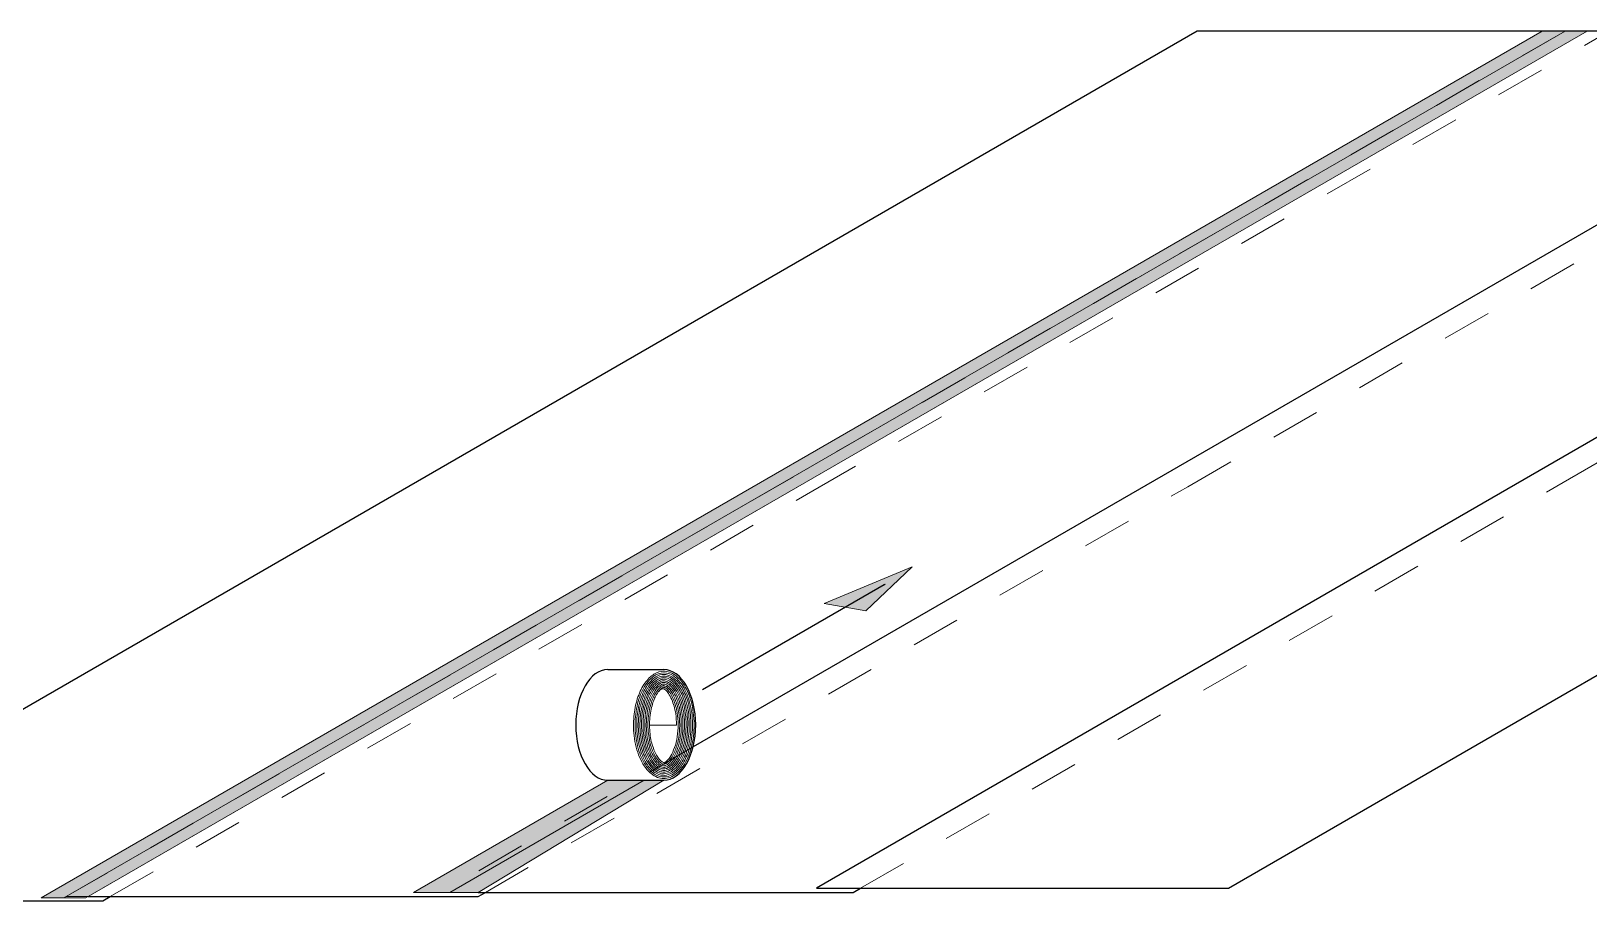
# Model space of a CAD drawing. Header units: inches. Extents: x -9 to 49, y -7 to 10.3.
# Drawn here: x 3.47 to 6.617, y 1.279 to 3.035 of the extents above; entities that cross this region are included whole.
import ezdxf

# ---------------------------------------------------------------- set-up
doc = ezdxf.new("R2010")
doc.units = ezdxf.units.IN
doc.header["$MEASUREMENT"] = 0
for name, pattern in [('AI-Linetype-40', [0.048611, 0.027778, -0.020833]), ('AI-Linetype-41', [0.048611, 0.027778, -0.020833]), ('AI-Linetype-42', [0.048611, 0.027778, -0.020833]), ('AI-Linetype-43', [0.048611, 0.027778, -0.020833]), ('AI-Linetype-44', [0.048611, 0.027778, -0.020833])]:
    doc.linetypes.add(name, pattern=pattern)
for name, color, linetype in [('A-LINE-HIDDEN', 7, 'Continuous'), ('A-LINE-HVY', 7, 'Continuous'), ('A-LINE-LIGHT', 7, 'Continuous'), ('A-LINE-SCREEN', 7, 'Continuous')]:
    doc.layers.add(name, color=color, linetype=linetype)

# ---------------------------------------------------------------- blocks, each defined once
blk = doc.blocks.new('block 2')
at = {"layer": 'A-LINE-SCREEN'}
h = blk.add_hatch(color=8, dxfattribs=at)
h.paths.add_polyline_path([(4.748, 1.5224), (4.7084, 1.5224), (4.316, 1.2958), (4.3731, 1.2958)])
h.paths.add_polyline_path([(4.7084, 1.5224), (4.6346, 1.5224), (4.2422, 1.2958), (4.316, 1.2958)])
at = {"layer": 'A-LINE-SCREEN', "lineweight": 0}
for points in [[(4.7084, 1.5224), (4.6346, 1.5224), (4.2422, 1.2958), (4.316, 1.2958), (4.7084, 1.5224), (4.7084, 1.5224)], [(4.748, 1.5224), (4.7084, 1.5224), (4.316, 1.2958), (4.3731, 1.2958), (4.748, 1.5224), (4.748, 1.5224)]]:
    blk.add_lwpolyline(points, dxfattribs=at)
blk = doc.blocks.new('block 3')
at = {"layer": 'A-LINE-SCREEN'}
h = blk.add_hatch(color=8, dxfattribs=at)
h.paths.add_polyline_path([(3.5852, 1.2872), (6.6132, 3.0355), (6.5687, 3.0355), (3.5406, 1.2872)])
h.paths.add_polyline_path([(6.5687, 3.0355), (6.5228, 3.0355), (3.4898, 1.2844), (3.5356, 1.2844)])
at = {"layer": 'A-LINE-SCREEN', "lineweight": 0}
for points in [[(6.5687, 3.0355), (6.5228, 3.0355), (3.4898, 1.2844), (3.5356, 1.2844), (6.5687, 3.0355)], [(3.5852, 1.2872), (6.6132, 3.0355), (6.5687, 3.0355), (3.5406, 1.2872), (3.5852, 1.2872)]]:
    blk.add_lwpolyline(points, dxfattribs=at)
blk = doc.blocks.new('block 169')
at = {"layer": 'A-LINE-HVY', "color": 7, "lineweight": 25}
blk.add_lwpolyline([(3.5852, 1.2872), (4.3728, 1.2872), (4.3877, 1.2958)], dxfattribs=at)
blk = doc.blocks.new('block 170')
at = {"layer": 'A-LINE-HVY', "color": 7, "lineweight": 25}
blk.add_lwpolyline([(8.0547, 3.0355), (5.0564, 1.3044), (5.8886, 1.3044), (7.3227, 2.1324), (8.8869, 3.0355), (5.8257, 3.0355), (2.7827, 1.2786), (3.6149, 1.2786), (3.6298, 1.2872)], dxfattribs=at)
blk = doc.blocks.new('block 171')
at = {"layer": 'A-LINE-HVY', "color": 7, "lineweight": 25}
blk.add_lwpolyline([(4.3877, 1.2958), (5.1307, 1.2958), (5.1455, 1.3044)], dxfattribs=at)
blk = doc.blocks.new('block 172')
at = {"layer": 'A-LINE-HVY', "color": 7, "lineweight": 18}
blk.add_lwpolyline([(6.6132, 3.0355), (3.5802, 1.2844), (3.4898, 1.2844), (6.5228, 3.0355), (6.6132, 3.0355)], dxfattribs=at)
blk = doc.blocks.new('block 173')
at = {"layer": 'A-LINE-HVY', "color": 7, "lineweight": 25}
blk.add_lwpolyline([(4.6346, 1.5224), (4.748, 1.5224)], dxfattribs=at)
blk = doc.blocks.new('block 174')
at = {"layer": 'A-LINE-HVY', "color": 7, "lineweight": 25}
blk.add_open_spline([(4.6346, 1.7457), (4.599, 1.7457), (4.5701, 1.6957), (4.5701, 1.634), (4.5701, 1.5724), (4.599, 1.5224), (4.6346, 1.5224)], degree=3, knots=[0, 0, 0, 0, 1, 1, 1, 2, 2, 2, 2], dxfattribs=at)
blk = doc.blocks.new('block 175')
at = {"layer": 'A-LINE-HVY', "color": 7, "lineweight": 25}
blk.add_open_spline([(4.748, 1.5224), (4.7836, 1.5224), (4.8125, 1.5724), (4.8125, 1.634), (4.8125, 1.6957), (4.7836, 1.7457), (4.748, 1.7457)], degree=3, knots=[0, 0, 0, 0, 1, 1, 1, 2, 2, 2, 2], dxfattribs=at)
blk = doc.blocks.new('block 176')
at = {"layer": 'A-LINE-HVY', "color": 7, "lineweight": 25}
blk.add_lwpolyline([(4.6346, 1.7457), (4.748, 1.7457)], dxfattribs=at)
blk = doc.blocks.new('block 177')
at = {"layer": 'A-LINE-HVY', "color": 7, "lineweight": 18}
blk.add_lwpolyline([(4.6346, 1.5224), (4.2422, 1.2958)], dxfattribs=at)
blk = doc.blocks.new('block 178')
at = {"layer": 'A-LINE-HVY', "color": 7, "lineweight": 18}
blk.add_lwpolyline([(4.2422, 1.2958), (4.3731, 1.2958), (4.748, 1.5224)], dxfattribs=at)
blk = doc.blocks.new('block 317')
at = {"layer": 'A-LINE-HVY', "color": 7, "lineweight": 25}
blk.add_lwpolyline([(7.3117, 3.0355), (4.8071, 1.5895)], dxfattribs=at)
blk = doc.blocks.new('block 400')
at = {"layer": 'A-LINE-LIGHT', "color": 7, "lineweight": 5}
blk.add_open_spline([(4.748, 1.7425), (4.7413, 1.7425), (4.7345, 1.7405), (4.728, 1.7364), (4.7215, 1.7324), (4.7153, 1.7264), (4.7098, 1.7185), (4.7043, 1.7107), (4.6995, 1.7012), (4.6958, 1.6905), (4.6921, 1.6798), (4.6894, 1.6679), (4.688, 1.6556), (4.6866, 1.6432), (4.6864, 1.6305), (4.6874, 1.6181), (4.6888, 1.6022), (4.6922, 1.587), (4.6972, 1.5737), (4.7023, 1.5604), (4.709, 1.5492), (4.7166, 1.5411), (4.7243, 1.5329), (4.7328, 1.5279), (4.7413, 1.5262), (4.7499, 1.5246), (4.7586, 1.5261), (4.7669, 1.5309), (4.7752, 1.5358), (4.7831, 1.544), (4.7897, 1.5548), (4.7963, 1.5657), (4.8015, 1.5792), (4.8049, 1.5941), (4.8083, 1.6089), (4.8097, 1.6251), (4.8091, 1.6411), (4.8085, 1.6571), (4.8059, 1.6728), (4.8015, 1.6867), (4.797, 1.7007), (4.7909, 1.7129), (4.7836, 1.7221), (4.7763, 1.7314), (4.768, 1.7376), (4.7595, 1.7405), (4.7557, 1.7418), (4.7518, 1.7425), (4.748, 1.7425)], degree=3, knots=[0, 0, 0, 0, 1, 1, 1, 2, 2, 2, 3, 3, 3, 4, 4, 4, 5, 5, 5, 6, 6, 6, 7, 7, 7, 8, 8, 8, 9, 9, 9, 10, 10, 10, 11, 11, 11, 12, 12, 12, 13, 13, 13, 14, 14, 14, 15, 15, 15, 16, 16, 16, 16], dxfattribs=at)
blk = doc.blocks.new('block 401')
at = {"layer": 'A-LINE-LIGHT', "color": 7, "lineweight": 5}
blk.add_open_spline([(4.748, 1.7392), (4.7408, 1.7392), (4.7335, 1.7367), (4.7264, 1.7315), (4.7193, 1.7262), (4.7126, 1.7181), (4.7069, 1.7078), (4.7013, 1.6975), (4.6968, 1.685), (4.6939, 1.6714), (4.6909, 1.6578), (4.6897, 1.643), (4.6901, 1.6285), (4.6905, 1.6139), (4.6927, 1.5995), (4.6964, 1.5865), (4.7001, 1.5735), (4.7053, 1.562), (4.7114, 1.5528), (4.7163, 1.5456), (4.7217, 1.54), (4.7273, 1.536), (4.7328, 1.532), (4.7385, 1.5298), (4.7442, 1.5291), (4.7499, 1.5284), (4.7555, 1.5292), (4.7612, 1.5317), (4.7668, 1.5341), (4.7725, 1.5383), (4.7778, 1.5441), (4.783, 1.5499), (4.7879, 1.5573), (4.792, 1.566), (4.7961, 1.5746), (4.7995, 1.5845), (4.8018, 1.5952), (4.8052, 1.6101), (4.8066, 1.6264), (4.8058, 1.6424), (4.8052, 1.6572), (4.8027, 1.6717), (4.7987, 1.6847), (4.7952, 1.6962), (4.7904, 1.7065), (4.7848, 1.7149), (4.7795, 1.7228), (4.7735, 1.7289), (4.7674, 1.733), (4.7612, 1.7371), (4.7549, 1.7391), (4.7487, 1.7392), (4.7484, 1.7392), (4.7482, 1.7392), (4.748, 1.7392)], degree=3, knots=[0, 0, 0, 0, 1, 1, 1, 2, 2, 2, 3, 3, 3, 4, 4, 4, 5, 5, 5, 6, 6, 6, 7, 7, 7, 8, 8, 8, 9, 9, 9, 10, 10, 10, 11, 11, 11, 12, 12, 12, 13, 13, 13, 14, 14, 14, 15, 15, 15, 16, 16, 16, 17, 17, 17, 18, 18, 18, 18], dxfattribs=at)
blk = doc.blocks.new('block 402')
at = {"layer": 'A-LINE-LIGHT', "color": 7, "lineweight": 5}
blk.add_open_spline([(4.748, 1.736), (4.7428, 1.736), (4.7375, 1.7346), (4.7322, 1.7314), (4.7268, 1.7282), (4.7214, 1.7233), (4.7164, 1.7167), (4.7115, 1.7101), (4.707, 1.7018), (4.7034, 1.6923), (4.6997, 1.6829), (4.697, 1.6722), (4.6953, 1.6611), (4.6936, 1.6499), (4.6929, 1.6382), (4.6934, 1.6266), (4.694, 1.6123), (4.6963, 1.5982), (4.7, 1.5857), (4.7037, 1.5731), (4.7089, 1.562), (4.7149, 1.5534), (4.7197, 1.5467), (4.7249, 1.5415), (4.7301, 1.538), (4.7353, 1.5345), (4.7405, 1.5326), (4.7456, 1.5322), (4.7507, 1.5317), (4.7558, 1.5327), (4.761, 1.5352), (4.7662, 1.5377), (4.7716, 1.5418), (4.7765, 1.5476), (4.7815, 1.5534), (4.7862, 1.5608), (4.7901, 1.5695), (4.794, 1.5782), (4.7971, 1.5881), (4.7993, 1.5987), (4.8022, 1.6128), (4.8033, 1.6281), (4.8026, 1.6431), (4.8019, 1.6573), (4.7995, 1.6713), (4.7956, 1.6837), (4.7924, 1.6944), (4.788, 1.704), (4.783, 1.7118), (4.7783, 1.719), (4.7732, 1.7247), (4.7679, 1.7287), (4.7626, 1.7327), (4.7573, 1.7349), (4.7522, 1.7357), (4.7508, 1.7359), (4.7494, 1.736), (4.748, 1.736)], degree=3, knots=[0, 0, 0, 0, 1, 1, 1, 2, 2, 2, 3, 3, 3, 4, 4, 4, 5, 5, 5, 6, 6, 6, 7, 7, 7, 8, 8, 8, 9, 9, 9, 10, 10, 10, 11, 11, 11, 12, 12, 12, 13, 13, 13, 14, 14, 14, 15, 15, 15, 16, 16, 16, 17, 17, 17, 18, 18, 18, 19, 19, 19, 19], dxfattribs=at)
blk = doc.blocks.new('block 403')
at = {"layer": 'A-LINE-LIGHT', "color": 7, "lineweight": 5}
blk.add_open_spline([(4.748, 1.7328), (4.7441, 1.7328), (4.7403, 1.7319), (4.7362, 1.7299), (4.7321, 1.7279), (4.7279, 1.7248), (4.7238, 1.7204), (4.7197, 1.716), (4.7157, 1.7105), (4.7121, 1.7038), (4.7086, 1.6972), (4.7055, 1.6896), (4.703, 1.6812), (4.7006, 1.6729), (4.6987, 1.6639), (4.6977, 1.6546), (4.6966, 1.6452), (4.6962, 1.6356), (4.6966, 1.6261), (4.6973, 1.6118), (4.6997, 1.5977), (4.7035, 1.5853), (4.7065, 1.5754), (4.7105, 1.5665), (4.715, 1.5592), (4.7192, 1.5525), (4.7238, 1.5471), (4.7284, 1.5433), (4.7331, 1.5394), (4.7377, 1.5371), (4.742, 1.536), (4.7464, 1.5349), (4.7506, 1.535), (4.755, 1.5363), (4.7586, 1.5373), (4.7625, 1.5393), (4.7663, 1.5423), (4.7702, 1.5452), (4.774, 1.5492), (4.7777, 1.5543), (4.7813, 1.5593), (4.7847, 1.5653), (4.7877, 1.5721), (4.792, 1.5821), (4.7954, 1.5939), (4.7974, 1.6064), (4.7994, 1.6189), (4.8, 1.6321), (4.7992, 1.6451), (4.7984, 1.6581), (4.7962, 1.6707), (4.7928, 1.6821), (4.7897, 1.6921), (4.7857, 1.7012), (4.7812, 1.7086), (4.7769, 1.7155), (4.7723, 1.7209), (4.7676, 1.7248), (4.7629, 1.7287), (4.7583, 1.731), (4.7539, 1.7321), (4.7519, 1.7326), (4.7499, 1.7328), (4.748, 1.7328)], degree=3, knots=[0, 0, 0, 0, 1, 1, 1, 2, 2, 2, 3, 3, 3, 4, 4, 4, 5, 5, 5, 6, 6, 6, 7, 7, 7, 8, 8, 8, 9, 9, 9, 10, 10, 10, 11, 11, 11, 12, 12, 12, 13, 13, 13, 14, 14, 14, 15, 15, 15, 16, 16, 16, 17, 17, 17, 18, 18, 18, 19, 19, 19, 20, 20, 20, 21, 21, 21, 21], dxfattribs=at)
blk = doc.blocks.new('block 404')
at = {"layer": 'A-LINE-LIGHT', "color": 7, "lineweight": 5}
blk.add_open_spline([(4.748, 1.7295), (4.7451, 1.7295), (4.7422, 1.729), (4.7391, 1.7277), (4.736, 1.7264), (4.7327, 1.7243), (4.7293, 1.7213), (4.7259, 1.7183), (4.7225, 1.7144), (4.7193, 1.7096), (4.7161, 1.7048), (4.7132, 1.6992), (4.7106, 1.6929), (4.708, 1.6866), (4.7057, 1.6797), (4.704, 1.6723), (4.7005, 1.6572), (4.6991, 1.6404), (4.7, 1.624), (4.7008, 1.6106), (4.7031, 1.5975), (4.7067, 1.5859), (4.7096, 1.5767), (4.7133, 1.5684), (4.7174, 1.5615), (4.7212, 1.5552), (4.7254, 1.5502), (4.7296, 1.5465), (4.7337, 1.5429), (4.7377, 1.5407), (4.7415, 1.5395), (4.7446, 1.5386), (4.7475, 1.5383), (4.7504, 1.5386), (4.7533, 1.539), (4.7564, 1.5399), (4.7597, 1.5417), (4.7629, 1.5435), (4.7664, 1.5462), (4.7698, 1.5498), (4.7732, 1.5534), (4.7766, 1.5579), (4.7797, 1.5633), (4.7828, 1.5687), (4.7856, 1.5749), (4.7879, 1.5817), (4.7903, 1.5885), (4.7923, 1.5959), (4.7936, 1.6037), (4.7964, 1.6192), (4.7971, 1.6361), (4.7954, 1.6523), (4.7941, 1.664), (4.7917, 1.6753), (4.7883, 1.6852), (4.785, 1.6952), (4.7806, 1.704), (4.7759, 1.7108), (4.7721, 1.7163), (4.768, 1.7205), (4.764, 1.7235), (4.7601, 1.7265), (4.7564, 1.7282), (4.7529, 1.729), (4.7512, 1.7294), (4.7496, 1.7295), (4.748, 1.7295)], degree=3, knots=[0, 0, 0, 0, 1, 1, 1, 2, 2, 2, 3, 3, 3, 4, 4, 4, 5, 5, 5, 6, 6, 6, 7, 7, 7, 8, 8, 8, 9, 9, 9, 10, 10, 10, 11, 11, 11, 12, 12, 12, 13, 13, 13, 14, 14, 14, 15, 15, 15, 16, 16, 16, 17, 17, 17, 18, 18, 18, 19, 19, 19, 20, 20, 20, 21, 21, 21, 22, 22, 22, 22], dxfattribs=at)
blk = doc.blocks.new('block 405')
at = {"layer": 'A-LINE-LIGHT', "color": 7, "lineweight": 5}
blk.add_open_spline([(4.748, 1.7263), (4.7458, 1.7263), (4.7437, 1.726), (4.7414, 1.7251), (4.7383, 1.724), (4.7348, 1.7219), (4.7312, 1.7187), (4.7276, 1.7154), (4.7239, 1.711), (4.7205, 1.7054), (4.7155, 1.6974), (4.7112, 1.687), (4.7081, 1.6754), (4.705, 1.6637), (4.7033, 1.6507), (4.703, 1.6377), (4.7027, 1.6246), (4.704, 1.6114), (4.7065, 1.5993), (4.7087, 1.5892), (4.7118, 1.5799), (4.7155, 1.572), (4.7186, 1.5654), (4.7221, 1.5597), (4.7257, 1.5552), (4.7294, 1.5508), (4.7331, 1.5475), (4.7364, 1.5454), (4.7398, 1.5433), (4.7429, 1.5423), (4.7458, 1.5419), (4.7481, 1.5416), (4.7503, 1.5417), (4.7528, 1.5424), (4.7552, 1.543), (4.7578, 1.5442), (4.7606, 1.5461), (4.7635, 1.548), (4.7665, 1.5507), (4.7694, 1.5542), (4.7739, 1.5595), (4.7783, 1.5666), (4.782, 1.5752), (4.7856, 1.5838), (4.7886, 1.5937), (4.7905, 1.6044), (4.7928, 1.6175), (4.7936, 1.6317), (4.7927, 1.6455), (4.7919, 1.6575), (4.7898, 1.6693), (4.7867, 1.6798), (4.7839, 1.6891), (4.7802, 1.6975), (4.7762, 1.7043), (4.7721, 1.7112), (4.7676, 1.7164), (4.7634, 1.7199), (4.7591, 1.7234), (4.7552, 1.7252), (4.7518, 1.7259), (4.7505, 1.7262), (4.7493, 1.7263), (4.748, 1.7263)], degree=3, knots=[0, 0, 0, 0, 1, 1, 1, 2, 2, 2, 3, 3, 3, 4, 4, 4, 5, 5, 5, 6, 6, 6, 7, 7, 7, 8, 8, 8, 9, 9, 9, 10, 10, 10, 11, 11, 11, 12, 12, 12, 13, 13, 13, 14, 14, 14, 15, 15, 15, 16, 16, 16, 17, 17, 17, 18, 18, 18, 19, 19, 19, 20, 20, 20, 21, 21, 21, 21], dxfattribs=at)
blk = doc.blocks.new('block 406')
at = {"layer": 'A-LINE-LIGHT', "color": 7, "lineweight": 5}
blk.add_open_spline([(4.748, 1.7231), (4.7464, 1.7231), (4.7449, 1.7229), (4.7432, 1.7223), (4.74, 1.7213), (4.7361, 1.719), (4.7319, 1.7148), (4.7276, 1.7106), (4.7232, 1.7045), (4.7194, 1.6967), (4.7156, 1.689), (4.7123, 1.6796), (4.71, 1.6694), (4.7077, 1.6592), (4.7064, 1.6481), (4.7062, 1.637), (4.706, 1.6237), (4.7073, 1.6103), (4.7101, 1.5981), (4.7129, 1.586), (4.7171, 1.5751), (4.7219, 1.5667), (4.7254, 1.5605), (4.7293, 1.5556), (4.733, 1.5522), (4.7359, 1.5494), (4.7387, 1.5477), (4.7411, 1.5466), (4.7436, 1.5455), (4.7457, 1.545), (4.7477, 1.545), (4.7493, 1.5449), (4.7509, 1.5452), (4.7527, 1.5457), (4.7545, 1.5463), (4.7564, 1.5472), (4.7586, 1.5487), (4.7619, 1.5509), (4.7655, 1.5542), (4.769, 1.5589), (4.7726, 1.5636), (4.776, 1.5696), (4.779, 1.5765), (4.783, 1.5858), (4.7861, 1.5967), (4.7879, 1.6085), (4.7897, 1.6202), (4.7903, 1.6327), (4.7895, 1.6449), (4.7888, 1.6565), (4.7868, 1.6678), (4.7839, 1.6779), (4.7813, 1.6869), (4.7779, 1.6949), (4.7741, 1.7015), (4.7703, 1.7081), (4.7662, 1.7131), (4.7623, 1.7165), (4.7591, 1.7194), (4.7562, 1.7211), (4.7536, 1.722), (4.752, 1.7226), (4.7506, 1.7229), (4.7492, 1.723), (4.7488, 1.7231), (4.7484, 1.7231), (4.748, 1.7231)], degree=3, knots=[0, 0, 0, 0, 1, 1, 1, 2, 2, 2, 3, 3, 3, 4, 4, 4, 5, 5, 5, 6, 6, 6, 7, 7, 7, 8, 8, 8, 9, 9, 9, 10, 10, 10, 11, 11, 11, 12, 12, 12, 13, 13, 13, 14, 14, 14, 15, 15, 15, 16, 16, 16, 17, 17, 17, 18, 18, 18, 19, 19, 19, 20, 20, 20, 21, 21, 21, 22, 22, 22, 22], dxfattribs=at)
blk = doc.blocks.new('block 407')
at = {"layer": 'A-LINE-LIGHT', "color": 7, "lineweight": 5}
blk.add_open_spline([(4.748, 1.7198), (4.7469, 1.7198), (4.7459, 1.7197), (4.7447, 1.7194), (4.7436, 1.7191), (4.7422, 1.7185), (4.7407, 1.7176), (4.7392, 1.7168), (4.7375, 1.7156), (4.7357, 1.714), (4.7321, 1.7108), (4.7282, 1.7059), (4.7245, 1.6995), (4.7209, 1.6931), (4.7176, 1.6852), (4.7151, 1.6764), (4.7118, 1.6649), (4.7098, 1.6518), (4.7095, 1.6386), (4.7091, 1.6254), (4.7104, 1.6119), (4.713, 1.5998), (4.7157, 1.5877), (4.7198, 1.5769), (4.7245, 1.5686), (4.7279, 1.5627), (4.7315, 1.558), (4.7349, 1.5549), (4.7377, 1.5522), (4.7403, 1.5505), (4.7424, 1.5495), (4.7446, 1.5486), (4.7463, 1.5482), (4.7479, 1.5482), (4.749, 1.5482), (4.7501, 1.5483), (4.7515, 1.5487), (4.7529, 1.5492), (4.7544, 1.5498), (4.7562, 1.5509), (4.7579, 1.552), (4.7599, 1.5536), (4.7619, 1.5556), (4.7648, 1.5585), (4.7678, 1.5623), (4.7706, 1.567), (4.7734, 1.5718), (4.7761, 1.5774), (4.7784, 1.5838), (4.7807, 1.5901), (4.7826, 1.5972), (4.7839, 1.6046), (4.7867, 1.6194), (4.7873, 1.6358), (4.7857, 1.6513), (4.7846, 1.662), (4.7824, 1.6724), (4.7794, 1.6814), (4.7764, 1.6905), (4.7726, 1.6983), (4.7686, 1.7043), (4.7652, 1.7093), (4.7617, 1.713), (4.7586, 1.7154), (4.7555, 1.7179), (4.7529, 1.719), (4.7508, 1.7195), (4.7498, 1.7197), (4.7489, 1.7198), (4.748, 1.7198)], degree=3, knots=[0, 0, 0, 0, 1, 1, 1, 2, 2, 2, 3, 3, 3, 4, 4, 4, 5, 5, 5, 6, 6, 6, 7, 7, 7, 8, 8, 8, 9, 9, 9, 10, 10, 10, 11, 11, 11, 12, 12, 12, 13, 13, 13, 14, 14, 14, 15, 15, 15, 16, 16, 16, 17, 17, 17, 18, 18, 18, 19, 19, 19, 20, 20, 20, 21, 21, 21, 22, 22, 22, 23, 23, 23, 23], dxfattribs=at)
blk = doc.blocks.new('block 408')
at = {"layer": 'A-LINE-LIGHT', "color": 7, "lineweight": 5}
blk.add_open_spline([(4.748, 1.7166), (4.7472, 1.7166), (4.7467, 1.7166), (4.746, 1.7164), (4.7453, 1.7162), (4.7444, 1.7159), (4.7434, 1.7154), (4.7413, 1.7144), (4.7386, 1.7125), (4.7355, 1.7093), (4.7321, 1.7056), (4.7283, 1.7003), (4.725, 1.6934), (4.7217, 1.6866), (4.7187, 1.6784), (4.7166, 1.6693), (4.7145, 1.6603), (4.7132, 1.6503), (4.7128, 1.6403), (4.7123, 1.6284), (4.7132, 1.6162), (4.7153, 1.605), (4.7174, 1.5938), (4.7207, 1.5835), (4.7247, 1.5753), (4.7286, 1.5671), (4.7332, 1.5609), (4.7372, 1.5571), (4.7396, 1.5548), (4.7418, 1.5534), (4.7435, 1.5526), (4.7452, 1.5518), (4.7464, 1.5515), (4.7476, 1.5515), (4.7483, 1.5514), (4.749, 1.5514), (4.7499, 1.5516), (4.7505, 1.5518), (4.7514, 1.5521), (4.7523, 1.5525), (4.7532, 1.5529), (4.7543, 1.5535), (4.7555, 1.5544), (4.7567, 1.5552), (4.7581, 1.5563), (4.7594, 1.5577), (4.7622, 1.5604), (4.7652, 1.5642), (4.7681, 1.5691), (4.7709, 1.574), (4.7736, 1.5798), (4.7759, 1.5865), (4.7782, 1.5931), (4.78, 1.6005), (4.7813, 1.6083), (4.7826, 1.616), (4.7833, 1.6242), (4.7834, 1.6324), (4.7835, 1.6447), (4.7822, 1.6571), (4.7797, 1.6683), (4.7776, 1.6773), (4.7748, 1.6856), (4.7715, 1.6925), (4.7689, 1.698), (4.766, 1.7026), (4.7632, 1.7061), (4.7604, 1.7097), (4.7576, 1.7122), (4.7553, 1.7138), (4.7531, 1.7154), (4.7513, 1.7161), (4.7499, 1.7164), (4.7492, 1.7166), (4.7487, 1.7166), (4.748, 1.7166)], degree=3, knots=[0, 0, 0, 0, 1, 1, 1, 2, 2, 2, 3, 3, 3, 4, 4, 4, 5, 5, 5, 6, 6, 6, 7, 7, 7, 8, 8, 8, 9, 9, 9, 10, 10, 10, 11, 11, 11, 12, 12, 12, 13, 13, 13, 14, 14, 14, 15, 15, 15, 16, 16, 16, 17, 17, 17, 18, 18, 18, 19, 19, 19, 20, 20, 20, 21, 21, 21, 22, 22, 22, 23, 23, 23, 24, 24, 24, 25, 25, 25, 25], dxfattribs=at)
blk = doc.blocks.new('block 409')
at = {"layer": 'A-LINE-LIGHT', "color": 7, "lineweight": 5}
blk.add_open_spline([(4.748, 1.7134), (4.7475, 1.7134), (4.7473, 1.7134), (4.747, 1.7133), (4.7466, 1.7132), (4.7461, 1.7131), (4.7455, 1.7128), (4.745, 1.7126), (4.7442, 1.7123), (4.7434, 1.7117), (4.7416, 1.7106), (4.7394, 1.7088), (4.7369, 1.7059), (4.7343, 1.703), (4.7317, 1.6992), (4.7291, 1.6945), (4.7255, 1.6876), (4.7222, 1.6789), (4.7199, 1.6692), (4.7173, 1.6584), (4.7159, 1.6464), (4.7159, 1.6343), (4.7159, 1.6223), (4.7172, 1.6102), (4.7198, 1.5994), (4.7218, 1.5907), (4.7246, 1.5828), (4.7278, 1.5763), (4.7309, 1.5699), (4.7344, 1.5648), (4.7376, 1.5613), (4.7401, 1.5586), (4.7423, 1.5569), (4.744, 1.556), (4.7453, 1.5553), (4.7462, 1.555), (4.7469, 1.5548), (4.7475, 1.5547), (4.7481, 1.5546), (4.7485, 1.5547), (4.749, 1.5547), (4.7498, 1.5549), (4.7508, 1.5554), (4.7518, 1.5558), (4.7532, 1.5566), (4.7548, 1.5579), (4.7565, 1.5593), (4.7584, 1.5611), (4.7603, 1.5635), (4.7623, 1.5659), (4.7643, 1.5689), (4.7662, 1.5724), (4.7697, 1.5786), (4.7728, 1.5864), (4.7752, 1.5952), (4.7776, 1.6041), (4.7792, 1.6138), (4.7798, 1.6239), (4.7804, 1.634), (4.7801, 1.6444), (4.7788, 1.6542), (4.7776, 1.664), (4.7754, 1.6733), (4.7726, 1.6814), (4.7697, 1.6895), (4.7662, 1.6963), (4.7627, 1.7013), (4.7592, 1.7064), (4.7557, 1.7097), (4.7532, 1.7113), (4.7515, 1.7125), (4.7502, 1.713), (4.7493, 1.7132), (4.749, 1.7133), (4.7487, 1.7133), (4.7485, 1.7134), (4.7483, 1.7134), (4.7482, 1.7134), (4.748, 1.7134)], degree=3, knots=[0, 0, 0, 0, 1, 1, 1, 2, 2, 2, 3, 3, 3, 4, 4, 4, 5, 5, 5, 6, 6, 6, 7, 7, 7, 8, 8, 8, 9, 9, 9, 10, 10, 10, 11, 11, 11, 12, 12, 12, 13, 13, 13, 14, 14, 14, 15, 15, 15, 16, 16, 16, 17, 17, 17, 18, 18, 18, 19, 19, 19, 20, 20, 20, 21, 21, 21, 22, 22, 22, 23, 23, 23, 24, 24, 24, 25, 25, 25, 26, 26, 26, 26], dxfattribs=at)
blk = doc.blocks.new('block 410')
at = {"layer": 'A-LINE-LIGHT', "color": 7, "lineweight": 5}
blk.add_open_spline([(4.7477, 1.7101), (4.7476, 1.7101), (4.7474, 1.7101), (4.7471, 1.71), (4.7468, 1.7099), (4.7464, 1.7097), (4.7458, 1.7094), (4.7453, 1.7091), (4.7447, 1.7087), (4.744, 1.7082), (4.7424, 1.7071), (4.7405, 1.7053), (4.7384, 1.7028), (4.7363, 1.7002), (4.7341, 1.6968), (4.7319, 1.6928), (4.7286, 1.6866), (4.7255, 1.6785), (4.7233, 1.6695), (4.7208, 1.6594), (4.7193, 1.648), (4.7191, 1.6365), (4.719, 1.6256), (4.72, 1.6145), (4.722, 1.6044), (4.724, 1.5944), (4.7271, 1.5852), (4.7306, 1.578), (4.734, 1.5707), (4.738, 1.5654), (4.7412, 1.5622), (4.7431, 1.5604), (4.7447, 1.5593), (4.7458, 1.5587), (4.747, 1.5581), (4.7475, 1.558), (4.7478, 1.5579), (4.748, 1.5579), (4.7482, 1.5579), (4.7482, 1.5579), (4.7482, 1.5579), (4.7486, 1.558), (4.749, 1.5581), (4.7495, 1.5583), (4.7501, 1.5586), (4.751, 1.5591), (4.7519, 1.5597), (4.753, 1.5605), (4.7542, 1.5616), (4.7565, 1.5638), (4.7593, 1.5671), (4.762, 1.5716), (4.7648, 1.5761), (4.7674, 1.5818), (4.7697, 1.5883), (4.772, 1.5949), (4.7738, 1.6023), (4.775, 1.6101), (4.7763, 1.6179), (4.7769, 1.6261), (4.7769, 1.6344), (4.7769, 1.6426), (4.7762, 1.6509), (4.7749, 1.6587), (4.7733, 1.6685), (4.7708, 1.6775), (4.7677, 1.6851), (4.7653, 1.6909), (4.7626, 1.6958), (4.76, 1.6996), (4.7578, 1.7027), (4.7557, 1.7051), (4.7539, 1.7067), (4.7523, 1.7081), (4.7511, 1.7089), (4.7502, 1.7094), (4.7496, 1.7098), (4.7491, 1.7099), (4.7488, 1.71), (4.7486, 1.7101), (4.7484, 1.7101), (4.7483, 1.7101), (4.7482, 1.7101), (4.7482, 1.7101), (4.7481, 1.7101), (4.7481, 1.7101), (4.748, 1.7101), (4.748, 1.7101)], degree=3, knots=[0, 0, 0, 0, 1, 1, 1, 2, 2, 2, 3, 3, 3, 4, 4, 4, 5, 5, 5, 6, 6, 6, 7, 7, 7, 8, 8, 8, 9, 9, 9, 10, 10, 10, 11, 11, 11, 12, 12, 12, 13, 13, 13, 14, 14, 14, 15, 15, 15, 16, 16, 16, 17, 17, 17, 18, 18, 18, 19, 19, 19, 20, 20, 20, 21, 21, 21, 22, 22, 22, 23, 23, 23, 24, 24, 24, 25, 25, 25, 26, 26, 26, 27, 27, 27, 28, 28, 28, 29, 29, 29, 29], dxfattribs=at)
blk = doc.blocks.new('block 411')
at = {"layer": 'A-LINE-LIGHT', "color": 7, "lineweight": 5}
blk.add_open_spline([(4.7736, 1.6333), (4.7737, 1.6413), (4.7731, 1.6492), (4.772, 1.6567), (4.7703, 1.6674), (4.7675, 1.6773), (4.7641, 1.6853), (4.762, 1.6902), (4.7597, 1.6944), (4.7575, 1.6976), (4.7554, 1.7005), (4.7535, 1.7027), (4.7518, 1.7042), (4.7504, 1.7056), (4.7492, 1.7063), (4.7486, 1.7066)], degree=3, knots=[0, 0, 0, 0, 1, 1, 1, 2, 2, 2, 3, 3, 3, 4, 4, 4, 5, 5, 5, 5], dxfattribs=at)
blk = doc.blocks.new('block 412')
at = {"layer": 'A-LINE-LIGHT', "color": 7, "lineweight": 5}
blk.add_lwpolyline([(4.7191, 1.6333), (4.7736, 1.6333)], dxfattribs=at)
blk = doc.blocks.new('block 477')
at = {"layer": 'A-LINE-LIGHT', "color": 7, "lineweight": 5}
blk.add_open_spline([(4.7486, 1.7066), (4.7443, 1.7075), (4.7399, 1.7056), (4.7377, 1.7018)], degree=3, dxfattribs=at)
blk = doc.blocks.new('block 634')
h = blk.add_hatch(color=7)
h.dxf.hatch_style = 2
h.paths.add_polyline_path([(5.1932, 1.9175), (5.1953, 1.9183), (5.1936, 1.9169)])
at = {"color": 7, "lineweight": 25}
blk.add_lwpolyline([(5.1934, 1.9172), (4.8262, 1.7052)], dxfattribs=at)
at = {"lineweight": 0}
blk.add_lwpolyline([(5.1932, 1.9175), (5.1953, 1.9183), (5.1936, 1.9169), (5.1932, 1.9175)], dxfattribs=at)
blk = doc.blocks.new('block 688')
at = {"layer": 'A-LINE-HIDDEN', "color": 7, "linetype": 'AI-Linetype-40', "lineweight": 9}
blk.add_lwpolyline([(3.6298, 1.2872), (5.049, 2.1066), (6.6578, 3.0355)], dxfattribs=at)
blk = doc.blocks.new('block 689')
at = {"layer": 'A-LINE-HIDDEN', "color": 7, "linetype": 'AI-Linetype-41', "lineweight": 9}
blk.add_lwpolyline([(6.5687, 3.0355), (3.5406, 1.2872), (3.5852, 1.2872)], dxfattribs=at)
blk = doc.blocks.new('block 690')
at = {"layer": 'A-LINE-HIDDEN', "color": 7, "linetype": 'AI-Linetype-42', "lineweight": 9}
blk.add_lwpolyline([(4.3877, 1.2958), (5.8069, 2.1152), (7.4008, 3.0355)], dxfattribs=at)
blk = doc.blocks.new('block 691')
at = {"layer": 'A-LINE-HIDDEN', "color": 7, "linetype": 'AI-Linetype-43', "lineweight": 9}
blk.add_lwpolyline([(4.8071, 1.5895), (4.2985, 1.2958)], dxfattribs=at)
blk = doc.blocks.new('block 692')
at = {"layer": 'A-LINE-HIDDEN', "color": 7, "linetype": 'AI-Linetype-44', "lineweight": 9}
blk.add_lwpolyline([(5.1455, 1.3044), (6.5648, 2.1238), (8.1439, 3.0355)], dxfattribs=at)
blk = doc.blocks.new('block 693')
at = {"layer": 'A-LINE-HIDDEN', "color": 7, "lineweight": 25}
blk.add_lwpolyline([(4.3731, 1.2958), (4.3877, 1.2958)], dxfattribs=at)

msp = doc.modelspace()

# ---------------------------------------------------------------- hatches: boundary and pattern name
at = {"layer": 'A-LINE-HVY'}
h = msp.add_hatch(color=7, dxfattribs=at)
h.dxf.hatch_style = 2
h.paths.add_polyline_path([(5.0718, 1.8796), (5.1562, 1.8646), (5.25, 1.9537)])

# ---------------------------------------------------------------- linework, layer by layer
at = {"layer": 'A-LINE-HVY', "lineweight": 0}
msp.add_lwpolyline([(5.0718, 1.8796), (5.1562, 1.8646), (5.25, 1.9537), (5.0718, 1.8796)], dxfattribs=at)

# ---------------------------------------------------------------- block references
msp.add_blockref('block 634', (0, 0))
at = {"layer": 'A-LINE-HIDDEN'}
for name in ['block 689', 'block 688', 'block 690', 'block 692', 'block 691', 'block 693']:
    msp.add_blockref(name, (0, 0), dxfattribs=at)
at = {"layer": 'A-LINE-HVY'}
for name in ['block 170', 'block 172', 'block 317', 'block 174', 'block 176', 'block 175', 'block 177', 'block 178', 'block 173', 'block 169', 'block 171']:
    msp.add_blockref(name, (0, 0), dxfattribs=at)
at = {"layer": 'A-LINE-LIGHT'}
for name in ['block 400', 'block 401', 'block 402', 'block 403', 'block 404', 'block 405', 'block 406', 'block 407', 'block 408', 'block 409', 'block 410', 'block 477', 'block 411', 'block 412']:
    msp.add_blockref(name, (0, 0), dxfattribs=at)
at = {"layer": 'A-LINE-SCREEN'}
for name in ['block 3', 'block 2']:
    msp.add_blockref(name, (0, 0), dxfattribs=at)

doc.saveas('drawing.dxf')
